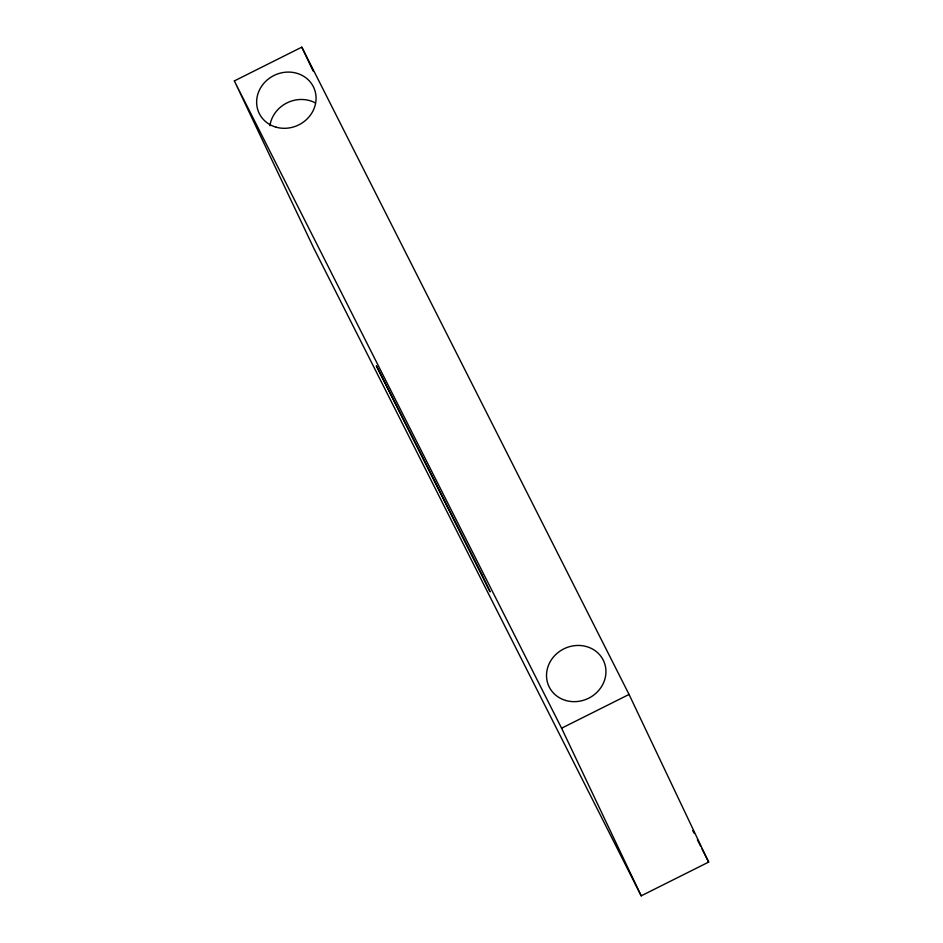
<?xml version="1.0" encoding="UTF-8"?>
<svg xmlns="http://www.w3.org/2000/svg" width="943" height="943" viewBox="0 0 943 943"><rect width="100%" height="100%" fill="white"/><g stroke="black" fill="none" stroke-linecap="round" stroke-linejoin="round"><path stroke-width="1.41" d="M234.347 80.921L301.807 47.15L629.052 694.449L708.653 862.079L641.193 895.85L313.948 248.551L234.347 80.921L561.592 728.208L641.193 895.85M561.592 728.208L629.052 694.449M692.728 830.571L694.048 833.199M697.372 839.765L700.684 846.331M702.016 848.959L708.653 862.079M301.807 47.15L313.17 71.102M269.91 125.737A30.176 27.63 -25.4 0 1 315.434 102.952M482.321 575.43L376.351 365.813L490.124 591.862L482.321 575.43M276.099 127.187A30.176 27.63 -25.4 0 0 315.646 93.534A30.176 27.63 -25.4 0 0 267.329 79.872A30.176 27.63 -25.4 0 0 276.099 127.187M565.706 700.46A30.176 27.63 -25.4 0 0 605.559 667.149A30.176 27.63 -25.4 0 0 557.419 653.051A30.176 27.63 -25.4 0 0 565.706 700.46"/></g></svg>
